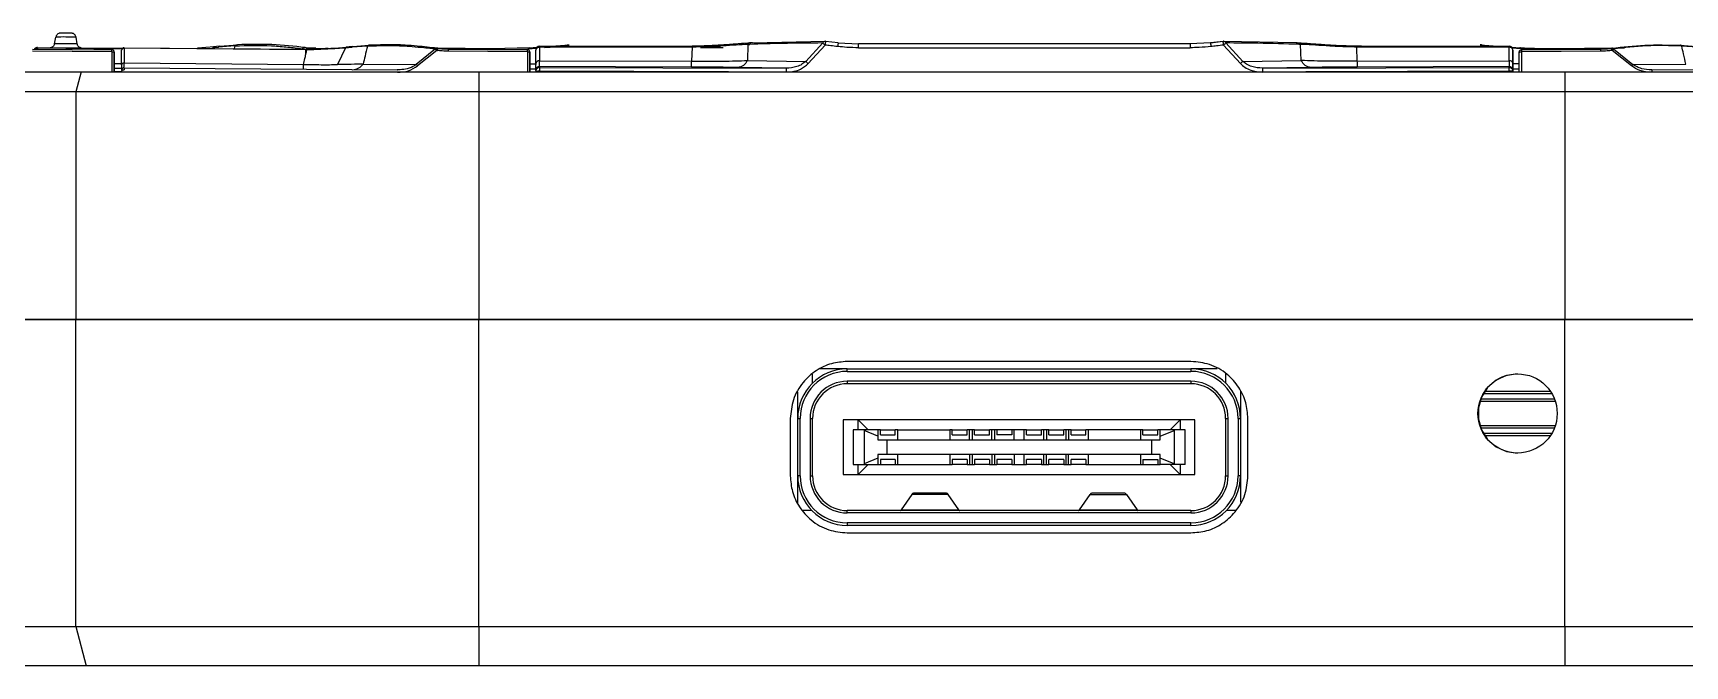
# Model space of a CAD drawing. Header units: millimetres. Extents: x 271 to 405, y 465 to 539.
# Drawn here: x 304.89 to 338.24, y 526.51 to 539.3 of the extents above; entities that cross this region are included whole.
import ezdxf

# ---------------------------------------------------------------- set-up
doc = ezdxf.new("R2010")
doc.units = ezdxf.units.MM

msp = doc.modelspace()

# ---------------------------------------------------------------- linework, layer by layer
at = {"color": 8, "linetype": 'Continuous', "lineweight": 25}
for p, q in [((304.976, 538.988), (304.976, 538.974)), ((306.686, 538.974), (304.976, 538.988)), ((308.962, 539.038), (308.949, 538.982)), ((314.885, 538.981), (315.048, 538.993)), ((315.342, 539.032), (315.354, 539.033)), ((318.495, 539.034), (318.767, 539.035)), ((334.924, 538.981), (334.753, 538.993)), ((306.476, 538.916), (306.476, 538.512)), ((306.526, 538.684), (306.674, 538.683)), ((314.415, 538.966), (313.237, 538.976)), ((314.866, 538.916), (314.866, 538.512)), ((314.916, 538.672), (315.054, 538.672)), ((334.893, 538.672), (334.755, 538.673)), ((334.943, 538.512), (334.943, 538.916)), ((336.572, 538.976), (335.394, 538.966)), ((306.686, 538.515), (306.526, 538.517)), ((312.242, 538.551), (312.242, 538.547)), ((315.114, 538.512), (315.114, 538.524)), ((318.93, 538.512), (315.114, 538.524)), ((334.686, 538.526), (330.582, 538.512)), ((334.686, 538.526), (334.686, 538.512)), ((335.554, 532.008), (334.164, 532.008)), ((335.523, 532.058), (334.195, 532.058)), ((334.099, 531.861), (335.619, 531.861)), ((334.117, 531.911), (335.601, 531.911)), ((335.619, 531.363), (334.099, 531.363)), ((335.601, 531.313), (334.117, 531.313)), ((334.164, 531.216), (335.554, 531.216)), ((334.195, 531.166), (335.523, 531.166))]:
    msp.add_line(p, q, dxfattribs=at)
at = {"color": 7, "linetype": 'Continuous', "lineweight": 25}
for p, q in [((304.977, 539.005), (306.697, 538.991)), ((304.977, 539.005), (306.716, 538.991)), ((305.321, 539.08), (305.346, 539.215)), ((305.778, 539.076), (305.755, 539.211)), ((306.725, 538.999), (310.391, 538.97)), ((306.725, 538.989), (306.725, 538.692)), ((310.395, 538.959), (306.725, 538.989)), ((308.207, 538.998), (308.542, 539.022)), ((308.516, 539.004), (308.63, 539.014)), ((308.648, 539.032), (308.532, 539.021)), ((308.538, 539.022), (308.532, 539.021)), ((308.962, 539.038), (308.63, 539.014)), ((308.66, 539.033), (309.013, 539.061)), ((310.382, 539.003), (310.372, 539.004)), ((310.375, 538.999), (310.376, 539.004)), ((310.401, 539.001), (310.376, 539.004)), ((310.401, 539.001), (310.376, 539.004)), ((310.596, 538.988), (310.401, 539.001)), ((310.596, 538.988), (310.401, 539.001)), ((310.596, 538.988), (310.792, 538.986)), ((310.596, 538.988), (310.979, 538.984)), ((310.837, 538.975), (311.193, 538.999)), ((311.193, 538.999), (311.034, 538.659)), ((311.193, 538.999), (311.325, 539.011)), ((311.636, 539.035), (311.325, 539.011)), ((311.345, 539.023), (311.668, 539.049)), ((312.819, 538.996), (314.409, 538.983)), ((313.044, 538.987), (313.045, 538.99)), ((313.06, 538.988), (313.045, 538.99)), ((314.901, 538.998), (314.409, 538.983)), ((314.901, 538.998), (315.061, 539.009)), ((318.088, 539.011), (315.113, 539.007)), ((315.113, 539.007), (315.113, 538.736)), ((315.114, 539.03), (318.089, 539.035)), ((315.21, 539.004), (315.324, 539.014)), ((315.354, 539.033), (315.707, 539.061)), ((318.089, 539.035), (318.194, 539.036)), ((318.194, 539.012), (318.183, 538.726)), ((318.495, 539.034), (318.351, 539.034)), ((318.365, 539.005), (318.821, 539.002)), ((319.321, 539.067), (319.309, 538.741)), ((319.411, 539.102), (320.887, 539.13)), ((320.488, 538.723), (320.829, 539.096)), ((320.878, 539.052), (320.536, 538.68)), ((321.143, 539.097), (320.886, 539.126)), ((321.142, 539.101), (321.555, 539.078)), ((328.246, 539.079), (321.555, 539.078)), ((321.555, 539), (328.246, 539.001)), ((328.659, 539.102), (328.246, 539.078)), ((328.914, 539.126), (328.658, 539.098)), ((328.659, 539.102), (328.914, 539.13)), ((328.914, 539.13), (330.39, 539.103)), ((329.264, 538.68), (328.922, 539.053)), ((328.971, 539.097), (329.313, 538.724)), ((330.491, 538.742), (330.479, 539.068)), ((331.305, 539.035), (331.449, 539.035)), ((331.607, 539.037), (331.711, 539.036)), ((331.607, 539.013), (331.617, 538.727)), ((331.711, 539.036), (334.686, 539.032)), ((334.687, 539.008), (331.712, 539.012)), ((334.102, 539.061), (334.455, 539.033)), ((334.687, 538.738), (334.687, 539.008)), ((334.74, 539.01), (334.908, 538.998)), ((335.4, 538.983), (337.017, 538.996)), ((336.749, 538.988), (336.764, 538.99)), ((336.764, 538.99), (336.765, 538.987)), ((338.141, 539.049), (338.464, 539.023)), ((338.484, 539.011), (338.173, 539.035)), ((304.876, 538.974), (306.476, 538.961)), ((306.476, 538.916), (304.876, 538.929)), ((306.526, 538.911), (306.526, 538.512)), ((306.526, 538.851), (306.526, 538.911)), ((306.526, 538.517), (306.526, 538.851)), ((306.674, 538.652), (306.674, 538.949)), ((306.725, 538.692), (310.345, 538.662)), ((310.395, 538.959), (310.414, 538.96)), ((310.395, 538.874), (310.395, 538.959)), ((310.414, 538.959), (310.837, 538.975)), ((310.843, 538.986), (310.982, 538.985)), ((311.552, 538.67), (312.623, 538.664)), ((313.011, 538.976), (312.623, 538.664)), ((313.038, 538.946), (312.65, 538.634)), ((313.266, 538.974), (314.866, 538.961)), ((314.866, 538.916), (313.266, 538.929)), ((314.415, 538.966), (314.43, 538.966)), ((314.43, 538.966), (314.885, 538.981)), ((314.916, 538.911), (314.916, 538.512)), ((314.916, 538.851), (314.916, 538.911)), ((314.916, 538.503), (314.916, 538.851)), ((315.034, 538.68), (315.034, 538.95)), ((315.113, 538.736), (318.183, 538.726)), ((319.309, 538.741), (320.488, 538.723)), ((329.313, 538.724), (330.491, 538.742)), ((331.617, 538.727), (334.687, 538.738)), ((334.766, 538.952), (334.766, 538.682)), ((334.766, 538.948), (334.766, 538.952)), ((334.766, 538.512), (334.766, 538.948)), ((334.893, 538.503), (334.893, 538.911)), ((335.379, 538.966), (334.924, 538.981)), ((334.943, 538.961), (336.543, 538.974)), ((336.543, 538.929), (334.943, 538.916)), ((335.394, 538.966), (335.379, 538.966)), ((337.159, 538.634), (336.771, 538.946)), ((336.798, 538.976), (337.186, 538.664)), ((337.186, 538.664), (338.257, 538.67)), ((292.145, 538.512), (305.854, 538.512)), ((305.854, 538.512), (305.749, 538.112)), ((305.854, 538.512), (313.885, 538.512)), ((306.526, 538.589), (306.674, 538.588)), ((306.674, 538.546), (306.674, 538.543)), ((306.725, 538.596), (312.242, 538.551)), ((312.242, 538.551), (312.238, 538.551)), ((312.296, 538.552), (312.239, 538.547)), ((312.295, 538.557), (312.242, 538.551)), ((313.885, 538.512), (335.812, 538.512)), ((313.885, 538.512), (313.885, 538.112)), ((314.916, 538.575), (315.034, 538.574)), ((315.034, 538.539), (315.034, 538.523)), ((315.034, 538.512), (315.034, 538.523)), ((315.114, 538.619), (315.114, 538.602)), ((318.178, 538.608), (315.114, 538.619)), ((315.114, 538.602), (320.094, 538.586)), ((320.094, 538.586), (319.112, 538.601)), ((329.706, 538.587), (334.686, 538.604)), ((330.689, 538.602), (329.706, 538.587)), ((334.686, 538.62), (331.623, 538.609)), ((334.686, 538.604), (334.686, 538.62)), ((334.766, 538.574), (334.893, 538.575)), ((334.766, 538.524), (334.766, 538.54)), ((334.766, 538.524), (334.766, 538.512)), ((335.812, 538.512), (335.812, 538.112)), ((335.812, 538.512), (343.841, 538.512)), ((337.57, 538.548), (337.513, 538.552)), ((337.567, 538.551), (343.084, 538.596)), ((305.749, 538.112), (292.04, 538.112)), ((305.749, 538.112), (305.749, 533.512)), ((313.885, 538.112), (305.749, 538.112)), ((335.812, 538.112), (313.885, 538.112)), ((313.885, 538.112), (313.885, 533.512)), ((335.812, 538.112), (335.812, 533.512)), ((343.947, 538.112), (335.812, 538.112)), ((292.04, 533.512), (305.749, 533.512)), ((305.749, 533.512), (292.04, 533.512)), ((305.749, 533.512), (313.885, 533.512)), ((305.749, 527.312), (305.749, 533.512)), ((313.885, 533.512), (305.749, 533.512)), ((313.885, 533.512), (335.812, 533.512)), ((313.885, 527.312), (313.885, 533.512)), ((335.812, 533.512), (313.885, 533.512)), ((335.812, 533.512), (343.947, 533.512)), ((335.812, 527.312), (335.812, 533.512)), ((343.947, 533.512), (335.812, 533.512)), ((328.265, 532.662), (321.325, 532.662)), ((320.625, 532.226), (320.625, 532.404)), ((321.325, 532.512), (320.775, 532.512)), ((321.325, 532.462), (321.325, 532.512)), ((321.325, 532.512), (328.265, 532.512)), ((321.325, 532.462), (328.265, 532.462)), ((328.265, 532.512), (328.265, 532.462)), ((328.796, 532.512), (328.265, 532.512)), ((328.965, 532.417), (328.965, 532.226)), ((320.325, 531.512), (320.325, 532.046)), ((321.325, 532.262), (321.325, 532.212)), ((328.265, 532.262), (321.325, 532.262)), ((328.265, 532.212), (321.325, 532.212)), ((328.265, 532.262), (328.265, 532.212)), ((329.265, 532.06), (329.265, 531.512)), ((320.175, 531.512), (320.175, 530.352)), ((320.175, 531.512), (320.175, 531.512)), ((320.175, 531.512), (320.175, 530.352)), ((320.325, 531.512), (320.375, 531.512)), ((320.325, 530.352), (320.325, 531.512)), ((320.375, 530.352), (320.375, 531.512)), ((320.575, 531.512), (320.625, 531.512)), ((320.575, 531.512), (320.575, 530.352)), ((320.625, 530.352), (320.625, 531.512)), ((321.245, 531.482), (321.245, 530.382)), ((321.545, 531.482), (321.245, 531.482)), ((321.545, 531.282), (321.545, 531.482)), ((321.745, 531.282), (321.545, 531.482)), ((328.045, 531.482), (321.545, 531.482)), ((328.045, 531.482), (327.845, 531.282)), ((328.045, 531.482), (328.045, 531.282)), ((328.345, 531.482), (328.045, 531.482)), ((328.345, 530.382), (328.345, 531.482)), ((328.965, 531.512), (329.015, 531.512)), ((328.965, 531.512), (328.965, 530.352)), ((329.015, 530.352), (329.015, 531.512)), ((329.215, 531.512), (329.265, 531.512)), ((329.215, 531.512), (329.215, 530.352)), ((329.265, 531.512), (329.265, 530.352)), ((329.415, 530.352), (329.415, 531.512)), ((321.66, 531.282), (321.445, 531.282)), ((321.445, 531.282), (321.445, 530.582)), ((321.66, 531.282), (321.667, 531.266)), ((321.945, 531.282), (321.66, 531.282)), ((321.667, 531.266), (321.667, 530.598)), ((321.945, 531.154), (321.667, 531.266)), ((321.945, 531.282), (321.945, 531.154)), ((321.995, 531.282), (321.945, 531.282)), ((321.945, 531.154), (321.945, 531.082)), ((321.945, 531.082), (322.126, 531.082)), ((321.995, 531.282), (322.295, 531.282)), ((321.995, 531.182), (321.995, 531.282)), ((321.995, 531.182), (322.295, 531.182)), ((322.126, 531.082), (322.126, 530.782)), ((322.126, 531.082), (322.345, 531.082)), ((322.345, 531.282), (322.295, 531.282)), ((322.295, 531.182), (322.295, 531.282)), ((322.345, 531.282), (323.395, 531.282)), ((322.345, 531.082), (322.345, 531.282)), ((322.345, 531.082), (323.395, 531.082)), ((323.395, 531.282), (323.395, 531.082)), ((323.445, 531.282), (323.395, 531.282)), ((323.395, 531.082), (323.795, 531.082)), ((323.445, 531.282), (323.745, 531.282)), ((323.445, 531.182), (323.445, 531.282)), ((323.445, 531.182), (323.745, 531.182)), ((323.745, 531.182), (323.745, 531.282)), ((323.795, 531.282), (323.745, 531.282)), ((323.845, 531.282), (323.795, 531.282)), ((323.795, 531.082), (323.795, 531.282)), ((323.795, 531.082), (323.845, 531.082)), ((323.845, 531.282), (323.845, 531.082)), ((323.895, 531.282), (323.845, 531.282)), ((323.845, 531.082), (324.245, 531.082)), ((323.895, 531.182), (323.895, 531.282)), ((323.895, 531.282), (324.195, 531.282)), ((323.895, 531.182), (324.195, 531.182)), ((324.195, 531.182), (324.195, 531.282)), ((324.245, 531.282), (324.195, 531.282)), ((324.245, 531.082), (324.245, 531.282)), ((324.295, 531.282), (324.245, 531.282)), ((324.245, 531.082), (324.295, 531.082)), ((324.295, 531.282), (324.295, 531.082)), ((324.345, 531.282), (324.295, 531.282)), ((324.295, 531.082), (324.695, 531.082)), ((324.345, 531.282), (324.345, 531.182)), ((324.645, 531.282), (324.345, 531.282)), ((324.645, 531.182), (324.345, 531.182)), ((324.695, 531.282), (324.645, 531.282)), ((324.645, 531.282), (324.645, 531.182)), ((324.895, 531.282), (324.695, 531.282)), ((324.695, 531.082), (324.695, 531.282)), ((324.695, 531.082), (324.895, 531.082)), ((324.895, 531.082), (324.895, 531.282)), ((324.945, 531.282), (324.895, 531.282)), ((324.895, 531.082), (325.295, 531.082)), ((324.945, 531.182), (324.945, 531.282)), ((324.945, 531.282), (325.245, 531.282)), ((324.945, 531.182), (325.245, 531.182)), ((325.245, 531.182), (325.245, 531.282)), ((325.295, 531.282), (325.245, 531.282)), ((325.295, 531.082), (325.295, 531.282)), ((325.345, 531.282), (325.295, 531.282)), ((325.295, 531.082), (325.345, 531.082)), ((325.345, 531.282), (325.345, 531.082)), ((325.395, 531.282), (325.345, 531.282)), ((325.345, 531.082), (325.745, 531.082)), ((325.395, 531.182), (325.395, 531.282)), ((325.395, 531.282), (325.695, 531.282)), ((325.395, 531.182), (325.695, 531.182)), ((325.745, 531.282), (325.695, 531.282)), ((325.695, 531.182), (325.695, 531.282)), ((325.795, 531.282), (325.745, 531.282)), ((325.745, 531.082), (325.745, 531.282)), ((325.745, 531.082), (325.795, 531.082)), ((325.795, 531.282), (325.795, 531.082)), ((325.845, 531.282), (325.795, 531.282)), ((325.795, 531.082), (326.195, 531.082)), ((325.845, 531.282), (326.145, 531.282)), ((325.845, 531.182), (325.845, 531.282)), ((325.845, 531.182), (326.145, 531.182)), ((326.195, 531.282), (326.145, 531.282)), ((326.145, 531.182), (326.145, 531.282)), ((327.245, 531.282), (326.195, 531.282)), ((326.195, 531.082), (326.195, 531.282)), ((326.195, 531.082), (327.245, 531.082)), ((327.245, 531.282), (327.245, 531.082)), ((327.295, 531.282), (327.245, 531.282)), ((327.245, 531.082), (327.465, 531.082)), ((327.295, 531.282), (327.595, 531.282)), ((327.295, 531.182), (327.295, 531.282)), ((327.295, 531.182), (327.595, 531.182)), ((327.465, 531.082), (327.465, 530.782)), ((327.465, 531.082), (327.645, 531.082)), ((327.595, 531.182), (327.595, 531.282)), ((327.645, 531.282), (327.595, 531.282)), ((327.931, 531.282), (327.645, 531.282)), ((327.645, 531.154), (327.645, 531.282)), ((327.645, 531.154), (327.924, 531.266)), ((327.645, 531.082), (327.645, 531.154)), ((327.924, 531.266), (327.931, 531.282)), ((327.924, 531.266), (327.924, 530.598)), ((328.145, 531.282), (327.931, 531.282)), ((328.145, 530.582), (328.145, 531.282)), ((321.945, 530.71), (321.667, 530.598)), ((321.945, 530.782), (321.945, 530.71)), ((322.126, 530.782), (321.945, 530.782)), ((321.945, 530.71), (321.945, 530.582)), ((321.995, 530.682), (321.995, 530.582)), ((322.295, 530.682), (321.995, 530.682)), ((322.345, 530.782), (322.126, 530.782)), ((322.295, 530.682), (322.295, 530.582)), ((322.345, 530.582), (322.345, 530.782)), ((323.395, 530.782), (322.345, 530.782)), ((323.395, 530.782), (323.395, 530.582)), ((323.795, 530.782), (323.395, 530.782)), ((323.745, 530.682), (323.445, 530.682)), ((323.445, 530.682), (323.445, 530.582)), ((323.745, 530.682), (323.745, 530.582)), ((323.845, 530.782), (323.795, 530.782)), ((323.795, 530.782), (323.795, 530.582)), ((324.245, 530.782), (323.845, 530.782)), ((323.845, 530.782), (323.845, 530.582)), ((324.195, 530.682), (323.895, 530.682)), ((323.895, 530.682), (323.895, 530.582)), ((324.195, 530.682), (324.195, 530.582)), ((324.295, 530.782), (324.245, 530.782)), ((324.245, 530.782), (324.245, 530.582)), ((324.695, 530.782), (324.295, 530.782)), ((324.295, 530.782), (324.295, 530.582)), ((324.645, 530.682), (324.345, 530.682)), ((324.345, 530.682), (324.345, 530.582)), ((324.645, 530.682), (324.645, 530.582)), ((324.895, 530.782), (324.695, 530.782)), ((324.695, 530.782), (324.695, 530.582)), ((325.295, 530.782), (324.895, 530.782)), ((324.895, 530.582), (324.895, 530.782)), ((325.245, 530.682), (324.945, 530.682)), ((324.945, 530.582), (324.945, 530.682)), ((325.245, 530.682), (325.245, 530.582)), ((325.345, 530.782), (325.295, 530.782)), ((325.295, 530.582), (325.295, 530.782)), ((325.745, 530.782), (325.345, 530.782)), ((325.345, 530.582), (325.345, 530.782)), ((325.395, 530.582), (325.395, 530.682)), ((325.695, 530.682), (325.395, 530.682)), ((325.695, 530.682), (325.695, 530.582)), ((325.795, 530.782), (325.745, 530.782)), ((325.745, 530.582), (325.745, 530.782)), ((326.195, 530.782), (325.795, 530.782)), ((325.795, 530.582), (325.795, 530.782)), ((325.845, 530.582), (325.845, 530.682)), ((326.145, 530.682), (325.845, 530.682)), ((326.145, 530.682), (326.145, 530.582)), ((327.245, 530.782), (326.195, 530.782)), ((326.195, 530.582), (326.195, 530.782)), ((327.465, 530.782), (327.245, 530.782)), ((327.245, 530.782), (327.245, 530.582)), ((327.295, 530.682), (327.295, 530.582)), ((327.295, 530.682), (327.595, 530.682)), ((327.645, 530.782), (327.465, 530.782)), ((327.595, 530.682), (327.595, 530.582)), ((327.645, 530.71), (327.645, 530.782)), ((327.924, 530.598), (327.645, 530.71)), ((327.645, 530.582), (327.645, 530.71)), ((320.175, 530.352), (320.175, 530.352)), ((320.375, 530.352), (320.325, 530.352)), ((320.325, 529.802), (320.325, 530.352)), ((320.575, 530.352), (320.625, 530.352)), ((321.245, 530.382), (321.545, 530.382)), ((321.445, 530.582), (321.66, 530.582)), ((321.545, 530.382), (321.745, 530.582)), ((321.545, 530.382), (321.545, 530.582)), ((321.545, 530.382), (328.045, 530.382)), ((321.667, 530.598), (321.66, 530.582)), ((321.66, 530.582), (321.945, 530.582)), ((321.945, 530.582), (321.995, 530.582)), ((321.995, 530.582), (322.295, 530.582)), ((322.295, 530.582), (322.345, 530.582)), ((322.345, 530.582), (323.395, 530.582)), ((323.395, 530.582), (323.445, 530.582)), ((323.745, 530.582), (323.445, 530.582)), ((323.745, 530.582), (323.795, 530.582)), ((323.795, 530.582), (323.845, 530.582)), ((323.845, 530.582), (323.895, 530.582)), ((324.195, 530.582), (323.895, 530.582)), ((324.195, 530.582), (324.245, 530.582)), ((324.245, 530.582), (324.295, 530.582)), ((324.295, 530.582), (324.345, 530.582)), ((324.645, 530.582), (324.345, 530.582)), ((324.645, 530.582), (324.695, 530.582)), ((324.695, 530.582), (324.895, 530.582)), ((324.895, 530.582), (324.945, 530.582)), ((325.245, 530.582), (324.945, 530.582)), ((325.245, 530.582), (325.295, 530.582)), ((325.295, 530.582), (325.345, 530.582)), ((325.345, 530.582), (325.395, 530.582)), ((325.695, 530.582), (325.395, 530.582)), ((325.695, 530.582), (325.745, 530.582)), ((325.745, 530.582), (325.795, 530.582)), ((325.795, 530.582), (325.845, 530.582)), ((326.145, 530.582), (325.845, 530.582)), ((326.145, 530.582), (326.195, 530.582)), ((326.195, 530.582), (327.245, 530.582)), ((327.245, 530.582), (327.295, 530.582)), ((327.295, 530.582), (327.595, 530.582)), ((327.595, 530.582), (327.645, 530.582)), ((327.931, 530.582), (327.645, 530.582)), ((327.845, 530.582), (328.045, 530.382)), ((327.931, 530.582), (327.924, 530.598)), ((328.145, 530.582), (327.931, 530.582)), ((328.045, 530.582), (328.045, 530.382)), ((328.045, 530.382), (328.345, 530.382)), ((328.965, 530.352), (329.015, 530.352)), ((329.265, 530.352), (329.215, 530.352)), ((329.265, 530.352), (329.265, 529.821)), ((323.328, 530), (322.663, 530)), ((326.928, 530), (326.263, 530)), ((320.611, 529.652), (320.433, 529.652)), ((321.325, 529.602), (321.325, 529.652)), ((328.265, 529.652), (321.325, 529.652)), ((322.628, 529.974), (322.411, 529.663)), ((322.411, 529.663), (323.579, 529.663)), ((323.363, 529.974), (322.628, 529.974)), ((323.579, 529.663), (323.363, 529.974)), ((326.011, 529.663), (326.228, 529.974)), ((326.011, 529.663), (327.179, 529.663)), ((326.228, 529.974), (326.963, 529.974)), ((326.963, 529.974), (327.179, 529.663)), ((328.265, 529.652), (328.265, 529.602)), ((329.171, 529.652), (328.979, 529.652)), ((328.265, 529.602), (321.325, 529.602)), ((321.325, 529.402), (321.325, 529.352)), ((328.265, 529.402), (321.325, 529.402)), ((328.265, 529.352), (321.325, 529.352)), ((328.265, 529.352), (328.265, 529.402)), ((321.325, 529.202), (328.265, 529.202)), ((292.04, 527.312), (305.749, 527.312)), ((305.749, 527.312), (313.885, 527.312)), ((305.749, 527.312), (305.96, 526.512)), ((313.885, 527.312), (335.812, 527.312)), ((313.885, 527.312), (313.885, 526.512)), ((335.812, 527.312), (343.947, 527.312)), ((335.812, 527.312), (335.812, 526.512)), ((305.96, 526.512), (292.251, 526.512)), ((313.885, 526.512), (305.96, 526.512)), ((335.812, 526.512), (313.885, 526.512)), ((343.735, 526.512), (335.812, 526.512))]:
    msp.add_line(p, q, dxfattribs=at)
at = {"color": 8, "linetype": 'Continuous', "lineweight": 25, "flags": 128}
for points in [[(321.555, 539), (321.555, 539.016), (321.555, 539.032), (321.555, 539.046), (321.555, 539.058), (321.555, 539.067), (321.555, 539.074), (321.555, 539.078), (321.555, 539.078)], [(328.246, 539.079), (328.246, 539.078), (328.246, 539.075), (328.246, 539.068), (328.246, 539.058), (328.246, 539.046), (328.246, 539.032), (328.246, 539.017), (328.246, 539.001)], [(320.094, 538.586), (320.094, 538.585), (320.094, 538.58), (320.094, 538.573), (320.094, 538.563), (320.094, 538.551), (320.094, 538.538), (320.094, 538.523), (320.094, 538.512)]]:
    msp.add_lwpolyline(points, dxfattribs=at)
at = {"color": 7, "linetype": 'Continuous', "lineweight": 25, "flags": 128}
for points in [[(310.394, 538.872), (310.394, 538.873), (310.395, 538.874)], [(315.114, 538.602), (315.114, 538.601), (315.114, 538.596), (315.114, 538.589), (315.114, 538.579), (315.114, 538.568), (315.114, 538.554), (315.114, 538.539), (315.114, 538.524)], [(334.686, 538.526), (334.686, 538.541), (334.686, 538.556), (334.686, 538.569), (334.686, 538.581), (334.686, 538.591), (334.686, 538.598), (334.686, 538.602), (334.686, 538.604)], [(334.859, 532.412), (334.634, 532.38), (334.427, 532.285), (334.254, 532.136), (334.131, 531.945), (334.067, 531.726), (334.067, 531.498), (334.131, 531.28), (334.254, 531.088), (334.427, 530.939), (334.634, 530.845), (334.859, 530.812), (334.859, 530.812)]]:
    msp.add_lwpolyline(points, dxfattribs=at)
at = {"color": 7, "linetype": 'Continuous', "lineweight": 25}
msp.add_circle((334.859, 531.612), 0.8, dxfattribs=at)
for centre, radius, start, end in [((307.204, 538.973), 2.228, 179.1681, 179.6104), ((305.493, 532.051), 7.031, 87.6806, 91.4029), ((305.444, 539.196), 0.1, 134.3888, 169.5405), ((305.5, 532.918), 6.299, 87.6806, 91.4029), ((305.656, 539.195), 0.1, 9.543, 44.3901), ((315.114, 538.95), 0.08, 90.0849, 180.0047), ((315.104, 538.936), 0.0711, 82.4253, 168.6745), ((315.35, 539.01), 0.236, 175.2176, 180.9173), ((318.324, 539.015), 0.236, 175.2175, 180.9173), ((318.864, 536.865), 2.974, 47.3644, 48.6276), ((320.878, 539.051), 0.08, 83.7936, 90.0666), ((328.922, 539.051), 0.08, 89.9428, 96.2158), ((330.936, 536.866), 2.973, 131.3813, 132.6451), ((331.476, 539.016), 0.237, 359.0928, 4.7885), ((334.45, 539.012), 0.237, 359.0927, 4.7857), ((334.686, 538.952), 0.08, 0.0047, 89.9445), ((334.696, 538.938), 0.0711, 11.3353, 97.5837), ((255.482, 551.502), 56.346, 347.0489, 347.1378), ((326.593, 538.827), 13.328, 179.3659, 179.5608), ((315.104, 538.666), 0.0711, 82.4253, 168.6745), ((318.522, 536.492), 2.974, 47.3644, 48.6276), ((331.278, 536.494), 2.973, 131.3813, 132.6451), ((334.696, 538.668), 0.0712, 11.3674, 97.7061), ((323.203, 538.827), 13.34, 0.4393, 0.634), ((315.114, 538.539), 0.08, 90.0032, 180.0032), ((315.114, 538.522), 0.08, 89.8135, 179.8134), ((315.035, 538.522), 0.000537, 89.8883, 138.4955), ((315.097, 537.423), 1.101, 89.1034, 93.2467), ((334.686, 538.54), 0.08, 0.0062, 90.1959), ((334.704, 537.425), 1.101, 86.7627, 90.9059), ((334.766, 538.524), 0.000536, 41.4482, 90.1596), ((321.325, 531.512), 1, 90, 180), ((321.325, 531.512), 0.95, 90, 180), ((328.265, 531.512), 1, 0, 90), ((328.265, 531.512), 0.95, 0, 90), ((321.325, 531.512), 0.75, 90, 180), ((321.325, 531.512), 0.7, 90, 180), ((328.265, 531.512), 0.75, 0, 90), ((328.265, 531.512), 0.7, 0, 90), ((321.325, 530.352), 1, 180, 270), ((321.325, 530.352), 0.95, 180, 270), ((321.325, 530.352), 0.75, 180, 270), ((321.325, 530.352), 0.7, 180, 270), ((328.265, 530.352), 1, 270, 0), ((328.265, 530.352), 0.95, 270, 0), ((328.265, 530.352), 0.75, 270, 0), ((328.265, 530.352), 0.7, 270, 0)]:
    msp.add_arc(centre, radius, start, end, dxfattribs=at)
at = {"color": 8, "linetype": 'Continuous', "lineweight": 25}
for centre, radius, start, end in [((311.403, 538.974), 0.807, 179.0666, 179.4889), ((320.881, 539.075), 0.0561, 93.1872, 157.2312), ((328.227, 538.274), 7.39, 173.3469, 173.9532), ((321.547, 538.27), 7.417, 6.0567, 6.6609), ((328.918, 539.073), 0.058, 23.9082, 85.6918)]:
    msp.add_arc(centre, radius, start, end, dxfattribs=at)
at = {"color": 7, "linetype": 'Continuous', "lineweight": 25}
for centre, major_axis, start_param, end_param in [((322.663, 528.9), (0, -1.1), 3.141593, 3.355551), ((323.328, 528.9), (0, -1.1), 2.927634, 3.141593), ((326.263, 528.9), (0, -1.1), 3.141593, 3.355551), ((326.928, 528.9), (0, -1.1), 2.927634, 3.141593), ((322.395, 530.152), (0, -0.5), 0, 0.213958), ((323.595, 530.152), (0, -0.5), 6.069227, 6.283185), ((325.995, 530.152), (0, -0.5), 0, 0.213958), ((327.195, 530.152), (0, -0.5), 6.069227, 6.283185)]:
    msp.add_ellipse(centre, major_axis=major_axis, ratio=0.151064, start_param=start_param, end_param=end_param, dxfattribs=at)
for points, knots in [([(304.977, 539.005), (304.966, 539.004), (304.95, 539.002), (304.932, 538.992), (304.92, 538.984), (304.914, 538.977), (304.912, 538.974)], [0, 0, 0, 0, 0.417865, 0.639412, 0.861599, 1, 1, 1, 1]), ([(305.317, 539.07), (305.316, 539.065), (305.313, 539.051), (305.299, 539.033), (305.281, 539.016), (305.264, 539.007), (305.25, 539.002), (305.242, 539), (305.237, 538.999), (305.234, 538.999), (305.234, 538.999), (305.234, 538.999)], [0, 0, 0, 0, 0.104212, 0.300814, 0.465832, 0.604198, 0.712409, 0.783106, 0.838496, 0.905652, 1, 1, 1, 1]), ([(305.558, 539.297), (305.552, 539.297), (305.532, 539.297), (305.499, 539.297), (305.465, 539.297), (305.448, 539.297), (305.44, 539.297), (305.432, 539.296), (305.42, 539.294), (305.4, 539.287), (305.382, 539.278), (305.375, 539.269), (305.374, 539.267)], [0, 0, 0, 0, 0.077684, 0.25203, 0.42742, 0.609616, 0.683844, 0.715815, 0.760102, 0.850038, 0.982349, 1, 1, 1, 1]), ([(305.727, 539.264), (305.724, 539.267), (305.716, 539.276), (305.702, 539.284), (305.686, 539.291), (305.674, 539.293), (305.667, 539.294), (305.663, 539.295), (305.656, 539.295), (305.645, 539.296), (305.619, 539.296), (305.586, 539.297), (305.565, 539.297), (305.558, 539.297)], [0, 0, 0, 0, 0.060433, 0.153319, 0.229353, 0.286172, 0.319525, 0.346802, 0.388796, 0.510791, 0.719476, 0.896625, 1, 1, 1, 1]), ([(305.862, 538.994), (305.862, 538.994), (305.863, 538.994), (305.86, 538.994), (305.854, 538.995), (305.842, 538.998), (305.821, 539.008), (305.799, 539.027), (305.783, 539.051), (305.78, 539.069), (305.779, 539.077)], [0, 0, 0, 0, 0.074896, 0.152091, 0.215234, 0.286829, 0.448108, 0.645419, 0.85847, 1, 1, 1, 1]), ([(306.725, 538.999), (306.719, 538.999), (306.709, 538.998), (306.697, 538.991), (306.689, 538.985), (306.683, 538.977), (306.676, 538.966), (306.675, 538.956), (306.674, 538.949)], [0, 0, 0, 0, 0.243365, 0.372305, 0.501637, 0.630677, 0.758853, 1, 1, 1, 1]), ([(306.725, 538.989), (306.719, 538.988), (306.709, 538.987), (306.697, 538.983), (306.689, 538.978), (306.683, 538.971), (306.676, 538.962), (306.675, 538.954), (306.674, 538.949)], [0, 0, 0, 0, 0.240432, 0.36999, 0.501638, 0.632979, 0.761792, 1, 1, 1, 1]), ([(306.725, 538.989), (306.725, 538.99), (306.725, 538.991), (306.725, 538.993), (306.725, 538.993)], [0, 0, 0, 0, 0.564212, 1, 1, 1, 1]), ([(308.516, 539.004), (308.518, 539.007), (308.521, 539.014), (308.527, 539.02), (308.534, 539.023), (308.539, 539.022), (308.542, 539.022)], [0, 0, 0, 0, 0.247199, 0.499741, 0.75242, 1, 1, 1, 1]), ([(308.63, 539.014), (308.635, 539.021), (308.643, 539.034), (308.655, 539.033), (308.66, 539.033)], [0, 0, 0, 0, 0.559502, 1, 1, 1, 1]), ([(308.962, 539.038), (308.966, 539.042), (308.972, 539.05), (308.985, 539.058), (308.999, 539.062), (309.008, 539.061), (309.013, 539.061)], [0, 0, 0, 0, 0.246048, 0.499443, 0.753141, 1, 1, 1, 1]), ([(308.962, 539.038), (309.211, 539.045), (309.471, 539.053), (309.819, 539.034), (310.028, 539.015), (310.224, 538.992), (310.322, 538.981)], [0, 0, 0, 0, 0.523748, 0.54548, 0.773248, 1, 1, 1, 1]), ([(310.376, 539.004), (310.157, 539.028), (309.719, 539.077), (309.247, 539.066), (309.013, 539.061)], [0, 0, 0, 0, 0.502993, 1, 1, 1, 1]), ([(310.322, 538.981), (310.325, 538.984), (310.333, 538.992), (310.346, 539), (310.361, 539.005), (310.371, 539.004), (310.376, 539.004)], [0, 0, 0, 0, 0.221754, 0.48712, 0.729136, 1, 1, 1, 1]), ([(310.375, 538.999), (310.369, 538.998), (310.358, 538.998), (310.339, 538.992), (310.328, 538.985), (310.322, 538.981)], [0, 0, 0, 0, 0.332412, 0.622939, 1, 1, 1, 1]), ([(310.846, 538.985), (310.916, 538.989), (311.041, 538.996), (311.158, 539.006), (311.21, 539.01)], [0, 0, 0, 0, 0.560723, 1, 1, 1, 1]), ([(311.193, 538.999), (311.194, 539.001), (311.197, 539.005), (311.201, 539.009), (311.205, 539.011), (311.208, 539.01), (311.21, 539.01)], [0, 0, 0, 0, 0.247207, 0.499769, 0.752452, 1, 1, 1, 1]), ([(311.345, 539.023), (311.32, 539.02), (311.276, 539.016), (311.23, 539.012), (311.21, 539.01)], [0, 0, 0, 0, 0.560646, 1, 1, 1, 1]), ([(311.325, 539.011), (311.329, 539.016), (311.334, 539.023), (311.342, 539.023), (311.345, 539.023)], [0, 0, 0, 0, 0.55622, 1, 1, 1, 1]), ([(311.636, 539.035), (311.621, 538.967), (311.593, 538.845), (311.564, 538.724), (311.552, 538.67)], [0, 0, 0, 0, 0.561216, 1, 1, 1, 1]), ([(311.636, 539.035), (311.639, 539.038), (311.643, 539.043), (311.654, 539.05), (311.662, 539.049), (311.668, 539.049)], [0, 0, 0, 0, 0.279616, 0.560106, 1, 1, 1, 1]), ([(311.636, 539.035), (311.8, 539.041), (312.111, 539.052), (312.567, 539.027), (312.856, 538.994), (313.011, 538.976)], [0, 0, 0, 0, 0.338831, 0.644897, 1, 1, 1, 1]), ([(313.045, 538.99), (312.91, 539.005), (312.697, 539.029), (312.454, 539.048), (312.334, 539.054), (312.099, 539.065), (311.876, 539.057), (311.668, 539.049)], [0, 0, 0, 0, 0.307325, 0.486113, 0.540466, 0.571446, 1, 1, 1, 1]), ([(313.011, 538.976), (313.013, 538.978), (313.018, 538.983), (313.026, 538.988), (313.036, 538.991), (313.042, 538.991), (313.045, 538.99)], [0, 0, 0, 0, 0.221924, 0.487318, 0.729255, 1, 1, 1, 1]), ([(313.044, 538.987), (313.04, 538.987), (313.033, 538.987), (313.022, 538.983), (313.015, 538.978), (313.011, 538.976)], [0, 0, 0, 0, 0.332284, 0.622762, 1, 1, 1, 1]), ([(313.038, 538.946), (313.039, 538.95), (313.04, 538.959), (313.042, 538.971), (313.043, 538.981), (313.044, 538.985), (313.044, 538.987)], [0, 0, 0, 0, 0.248876, 0.498552, 0.749642, 1, 1, 1, 1]), ([(313.055, 538.944), (313.054, 538.949), (313.054, 538.959), (313.055, 538.974), (313.057, 538.983), (313.058, 538.988), (313.059, 538.988), (313.06, 538.988)], [0, 0, 0, 0, 0.205702, 0.440199, 0.704978, 0.848577, 1, 1, 1, 1]), ([(313.06, 538.989), (313.094, 538.985), (313.163, 538.977), (313.232, 538.975), (313.266, 538.974)], [0, 0, 0, 0, 0.49974, 1, 1, 1, 1]), ([(314.885, 538.981), (314.886, 538.984), (314.888, 538.991), (314.892, 538.997), (314.896, 538.999), (314.899, 538.998), (314.901, 538.998)], [0, 0, 0, 0, 0.247251, 0.499954, 0.752682, 1, 1, 1, 1]), ([(315.656, 539.038), (315.66, 539.042), (315.666, 539.05), (315.679, 539.058), (315.693, 539.062), (315.702, 539.061), (315.707, 539.061)], [0, 0, 0, 0, 0.246048, 0.499443, 0.753141, 1, 1, 1, 1]), ([(318.194, 539.012), (318.174, 539.012), (318.139, 539.011), (318.104, 539.011), (318.088, 539.011)], [0, 0, 0, 0, 0.559999, 1, 1, 1, 1]), ([(318.194, 539.036), (318.303, 539.038), (318.522, 539.044), (318.837, 539.062), (319.132, 539.086), (319.294, 539.096), (319.376, 539.101)], [0, 0, 0, 0, 0.247342, 0.496649, 0.747665, 1, 1, 1, 1]), ([(319.321, 539.067), (319.244, 539.063), (319.09, 539.056), (318.811, 539.036), (318.509, 539.02), (318.299, 539.015), (318.194, 539.012)], [0, 0, 0, 0, 0.2507904, 0.5052903, 0.7514931, 1, 1, 1, 1]), ([(318.194, 539.036), (318.194, 539.035), (318.194, 539.035), (318.194, 539.03), (318.194, 539.023), (318.194, 539.016), (318.194, 539.012)], [0, 0, 0, 0, 0.247657, 0.500002, 0.752341, 1, 1, 1, 1]), ([(319.376, 539.101), (319.371, 539.101), (319.36, 539.102), (319.344, 539.095), (319.331, 539.084), (319.324, 539.073), (319.321, 539.067)], [0, 0, 0, 0, 0.2452419, 0.5, 0.7547581, 1, 1, 1, 1]), ([(319.321, 539.067), (319.327, 539.067), (319.339, 539.068), (319.35, 539.068), (319.355, 539.068)], [0, 0, 0, 0, 0.56001, 1, 1, 1, 1]), ([(319.411, 539.102), (319.405, 539.102), (319.395, 539.103), (319.379, 539.097), (319.365, 539.085), (319.358, 539.074), (319.355, 539.068)], [0, 0, 0, 0, 0.245262, 0.500034, 0.754788, 1, 1, 1, 1]), ([(320.829, 539.096), (320.56, 539.094), (320.071, 539.091), (319.577, 539.075), (319.355, 539.068)], [0, 0, 0, 0, 0.552143, 1, 1, 1, 1]), ([(321.133, 539.024), (321.085, 539.029), (321.001, 539.039), (320.916, 539.048), (320.878, 539.052)], [0, 0, 0, 0, 0.5599961, 1, 1, 1, 1]), ([(321.555, 539), (321.476, 539.001), (321.335, 539.003), (321.195, 539.018), (321.133, 539.024)], [0, 0, 0, 0, 0.559992, 1, 1, 1, 1]), ([(321.142, 539.101), (321.142, 539.102), (321.142, 539.102), (321.141, 539.097), (321.141, 539.097)], [0, 0, 0, 0, 0.895684, 1, 1, 1, 1]), ([(328.668, 539.025), (328.589, 539.017), (328.449, 539.003), (328.308, 539.001), (328.246, 539.001)], [0, 0, 0, 0, 0.559978, 1, 1, 1, 1]), ([(328.659, 539.102), (328.659, 539.102), (328.659, 539.102), (328.66, 539.093), (328.661, 539.083), (328.662, 539.07), (328.665, 539.051), (328.666, 539.035), (328.668, 539.025)], [0, 0, 0, 0, 0.238193, 0.367498, 0.499895, 0.632307, 0.761657, 1, 1, 1, 1]), ([(328.922, 539.053), (328.875, 539.048), (328.79, 539.039), (328.705, 539.029), (328.668, 539.025)], [0, 0, 0, 0, 0.56, 1, 1, 1, 1]), ([(330.445, 539.069), (330.169, 539.077), (329.674, 539.092), (329.186, 539.095), (328.971, 539.097)], [0, 0, 0, 0, 0.559999, 1, 1, 1, 1]), ([(330.39, 539.103), (330.395, 539.103), (330.406, 539.104), (330.421, 539.098), (330.435, 539.086), (330.442, 539.075), (330.445, 539.069)], [0, 0, 0, 0, 0.245226, 0.499977, 0.754741, 1, 1, 1, 1]), ([(330.425, 539.102), (330.43, 539.102), (330.441, 539.103), (330.456, 539.096), (330.47, 539.085), (330.476, 539.074), (330.479, 539.068)], [0, 0, 0, 0, 0.245832, 0.500003, 0.754164, 1, 1, 1, 1]), ([(330.425, 539.102), (330.507, 539.096), (330.67, 539.086), (330.963, 539.063), (331.277, 539.045), (331.496, 539.039), (331.607, 539.037)], [0, 0, 0, 0, 0.253566, 0.504481, 0.749457, 1, 1, 1, 1]), ([(330.445, 539.069), (330.452, 539.069), (330.463, 539.069), (330.474, 539.068), (330.479, 539.068)], [0, 0, 0, 0, 0.560072, 1, 1, 1, 1]), ([(331.607, 539.013), (331.501, 539.016), (331.29, 539.021), (330.986, 539.037), (330.708, 539.058), (330.555, 539.065), (330.479, 539.068)], [0, 0, 0, 0, 0.25014, 0.497315, 0.752742, 1, 1, 1, 1]), ([(331.607, 539.037), (331.607, 539.036), (331.607, 539.036), (331.607, 539.031), (331.607, 539.024), (331.607, 539.017), (331.607, 539.013)], [0, 0, 0, 0, 0.247486, 0.5, 0.752514, 1, 1, 1, 1]), ([(331.712, 539.012), (331.693, 539.012), (331.657, 539.013), (331.622, 539.013), (331.607, 539.013)], [0, 0, 0, 0, 0.559981, 1, 1, 1, 1]), ([(334.153, 539.038), (334.149, 539.042), (334.143, 539.05), (334.13, 539.058), (334.116, 539.062), (334.107, 539.061), (334.102, 539.061)], [0, 0, 0, 0, 0.246047, 0.499442, 0.75314, 1, 1, 1, 1]), ([(334.924, 538.981), (334.923, 538.984), (334.921, 538.991), (334.917, 538.997), (334.913, 538.999), (334.91, 538.998), (334.908, 538.998)], [0, 0, 0, 0, 0.2471895, 0.4998671, 0.7526145, 1, 1, 1, 1]), ([(334.908, 538.998), (334.967, 538.996), (335.13, 538.989), (335.295, 538.986), (335.4, 538.983)], [0, 0, 0, 0, 0.363352, 1, 1, 1, 1]), ([(336.543, 538.974), (336.577, 538.975), (336.646, 538.977), (336.715, 538.985), (336.749, 538.989)], [0, 0, 0, 0, 0.50026, 1, 1, 1, 1]), ([(336.754, 538.944), (336.754, 538.95), (336.752, 538.962), (336.75, 538.977), (336.749, 538.987), (336.749, 538.988), (336.749, 538.989)], [0, 0, 0, 0, 0.240975, 0.499863, 0.758826, 1, 1, 1, 1]), ([(336.764, 538.99), (336.982, 539.016), (337.419, 539.068), (337.9, 539.055), (338.141, 539.049)], [0, 0, 0, 0, 0.499537, 1, 1, 1, 1]), ([(336.798, 538.976), (336.796, 538.978), (336.791, 538.983), (336.783, 538.988), (336.773, 538.991), (336.767, 538.991), (336.764, 538.99)], [0, 0, 0, 0, 0.221925, 0.48732, 0.729257, 1, 1, 1, 1]), ([(336.765, 538.987), (336.765, 538.986), (336.765, 538.982), (336.765, 538.973), (336.768, 538.961), (336.77, 538.951), (336.771, 538.946)], [0, 0, 0, 0, 0.216484, 0.45368, 0.7156505, 1, 1, 1, 1]), ([(336.765, 538.987), (336.768, 538.987), (336.776, 538.987), (336.787, 538.983), (336.794, 538.978), (336.798, 538.976)], [0, 0, 0, 0, 0.332236, 0.622784, 1, 1, 1, 1]), ([(338.173, 539.035), (337.933, 539.041), (337.453, 539.054), (337.016, 539.002), (336.798, 538.976)], [0, 0, 0, 0, 0.499807, 1, 1, 1, 1]), ([(338.173, 539.035), (338.171, 539.037), (338.166, 539.043), (338.158, 539.047), (338.15, 539.05), (338.144, 539.049), (338.141, 539.049)], [0, 0, 0, 0, 0.246192, 0.499605, 0.753233, 1, 1, 1, 1]), ([(338.257, 538.67), (338.241, 538.738), (338.213, 538.86), (338.185, 538.981), (338.173, 539.035)], [0, 0, 0, 0, 0.5587654, 1, 1, 1, 1]), ([(306.526, 538.911), (306.526, 538.915), (306.525, 538.923), (306.52, 538.934), (306.514, 538.944), (306.504, 538.953), (306.491, 538.959), (306.481, 538.96), (306.476, 538.961)], [0, 0, 0, 0, 0.158153, 0.311555, 0.456386, 0.590042, 0.818817, 1, 1, 1, 1]), ([(306.476, 538.916), (306.48, 538.916), (306.491, 538.915), (306.504, 538.915), (306.514, 538.914), (306.521, 538.913), (306.525, 538.912), (306.526, 538.911), (306.526, 538.911)], [0, 0, 0, 0, 0.1820588, 0.4111184, 0.5460816, 0.6910239, 0.8426553, 1, 1, 1, 1]), ([(306.725, 538.692), (306.719, 538.691), (306.709, 538.69), (306.697, 538.685), (306.689, 538.68), (306.683, 538.674), (306.676, 538.665), (306.675, 538.657), (306.674, 538.652)], [0, 0, 0, 0, 0.240431, 0.369989, 0.501637, 0.632978, 0.761791, 1, 1, 1, 1]), ([(306.725, 538.606), (306.725, 538.609), (306.725, 538.618), (306.725, 538.662), (306.725, 538.692)], [0, 0, 0, 0, 0.3390854, 1, 1, 1, 1]), ([(310.345, 538.662), (310.354, 538.701), (310.371, 538.771), (310.387, 538.841), (310.394, 538.872)], [0, 0, 0, 0, 0.559875, 1, 1, 1, 1]), ([(310.345, 538.662), (310.465, 538.66), (310.705, 538.657), (310.924, 538.658), (311.034, 538.659)], [0, 0, 0, 0, 0.5001, 1, 1, 1, 1]), ([(310.846, 538.985), (310.81, 538.983), (310.754, 538.98), (310.684, 538.977), (310.647, 538.976), (310.631, 538.975), (310.627, 538.975), (310.626, 538.975), (310.626, 538.975), (310.626, 538.975), (310.626, 538.975), (310.626, 538.975), (310.626, 538.975), (310.626, 538.975), (310.628, 538.975), (310.632, 538.975), (310.638, 538.975), (310.644, 538.976), (310.646, 538.976), (310.646, 538.976), (310.646, 538.976), (310.646, 538.976), (310.646, 538.976), (310.646, 538.976), (310.643, 538.976), (310.602, 538.974), (310.531, 538.971), (310.449, 538.97), (310.406, 538.97), (310.391, 538.97)], [0, 0, 0, 0, 0.219576, 0.347272, 0.422551, 0.440648, 0.444824, 0.445699, 0.445794, 0.445824, 0.445844, 0.445877, 0.445948, 0.446232, 0.448292, 0.453876, 0.474788, 0.484507, 0.486777, 0.487267, 0.487322, 0.487356, 0.487493, 0.488545, 0.491457, 0.502458, 0.740696, 0.910917, 1, 1, 1, 1]), ([(310.846, 538.985), (310.844, 538.985), (310.841, 538.986), (310.838, 538.978), (310.837, 538.975)], [0, 0, 0, 0, 0.560282, 1, 1, 1, 1]), ([(311.552, 538.67), (311.475, 538.668), (311.321, 538.663), (311.129, 538.66), (311.034, 538.659)], [0, 0, 0, 0, 0.500604, 1, 1, 1, 1]), ([(311.336, 538.556), (311.382, 538.563), (311.462, 538.574), (311.524, 538.641), (311.552, 538.67)], [0, 0, 0, 0, 0.559618, 1, 1, 1, 1]), ([(312.623, 538.664), (312.625, 538.662), (312.628, 538.659), (312.635, 538.652), (312.642, 538.643), (312.648, 538.637), (312.65, 538.634)], [0, 0, 0, 0, 0.2497579, 0.4999954, 0.7502315, 1, 1, 1, 1]), ([(313.011, 538.976), (313.012, 538.975), (313.015, 538.972), (313.021, 538.966), (313.029, 538.957), (313.035, 538.949), (313.038, 538.946)], [0, 0, 0, 0, 0.192828, 0.422294, 0.691782, 1, 1, 1, 1]), ([(313.038, 538.946), (313.041, 538.945), (313.047, 538.944), (313.052, 538.944), (313.055, 538.944)], [0, 0, 0, 0, 0.538322, 1, 1, 1, 1]), ([(313.266, 538.929), (313.226, 538.93), (313.156, 538.932), (313.086, 538.94), (313.055, 538.944)], [0, 0, 0, 0, 0.559985, 1, 1, 1, 1]), ([(314.916, 538.911), (314.916, 538.915), (314.915, 538.923), (314.91, 538.934), (314.904, 538.944), (314.894, 538.953), (314.881, 538.959), (314.871, 538.96), (314.866, 538.961)], [0, 0, 0, 0, 0.158153, 0.311555, 0.456386, 0.590042, 0.818817, 1, 1, 1, 1]), ([(314.866, 538.916), (314.87, 538.916), (314.881, 538.915), (314.894, 538.915), (314.904, 538.914), (314.911, 538.913), (314.915, 538.912), (314.916, 538.911), (314.916, 538.911)], [0, 0, 0, 0, 0.182059, 0.411118, 0.546082, 0.691024, 0.842655, 1, 1, 1, 1]), ([(315.034, 538.539), (315.034, 538.548), (315.034, 538.564), (315.034, 538.644), (315.034, 538.68)], [0, 0, 0, 0, 0.560489, 1, 1, 1, 1]), ([(315.114, 538.619), (315.114, 538.621), (315.114, 538.625), (315.114, 538.65), (315.114, 538.687), (315.113, 538.72), (315.113, 538.736)], [0, 0, 0, 0, 0.263459, 0.520996, 0.767367, 1, 1, 1, 1]), ([(318.178, 538.608), (318.178, 538.61), (318.179, 538.614), (318.181, 538.64), (318.182, 538.676), (318.183, 538.71), (318.184, 538.726)], [0, 0, 0, 0, 0.263465, 0.521006, 0.767376, 1, 1, 1, 1]), ([(318.183, 538.726), (318.289, 538.726), (318.504, 538.726), (318.91, 538.73), (319.151, 538.737), (319.309, 538.741)], [0, 0, 0, 0, 0.2483214, 0.5046626, 1, 1, 1, 1]), ([(319.309, 538.741), (319.298, 538.722), (319.276, 538.684), (319.229, 538.639), (319.173, 538.608), (319.132, 538.603), (319.112, 538.601)], [0, 0, 0, 0, 0.225012, 0.469063, 0.730053, 1, 1, 1, 1]), ([(320.488, 538.723), (320.463, 538.703), (320.408, 538.657), (320.275, 538.601), (320.165, 538.592), (320.094, 538.586)], [0, 0, 0, 0, 0.225097, 0.501596, 1, 1, 1, 1]), ([(329.264, 538.68), (329.293, 538.654), (329.354, 538.598), (329.503, 538.527), (329.627, 538.516), (329.706, 538.509)], [0, 0, 0, 0, 0.239236, 0.510743, 1, 1, 1, 1]), ([(329.706, 538.587), (329.635, 538.593), (329.525, 538.601), (329.392, 538.658), (329.337, 538.704), (329.313, 538.724)], [0, 0, 0, 0, 0.498297, 0.775659, 1, 1, 1, 1]), ([(330.689, 538.602), (330.668, 538.604), (330.627, 538.609), (330.571, 538.64), (330.525, 538.685), (330.502, 538.723), (330.491, 538.742)], [0, 0, 0, 0, 0.269947, 0.530937, 0.774988, 1, 1, 1, 1]), ([(331.617, 538.727), (331.521, 538.726), (331.319, 538.725), (331.026, 538.726), (330.738, 538.733), (330.576, 538.739), (330.491, 538.742)], [0, 0, 0, 0, 0.224584, 0.472182, 0.72543, 1, 1, 1, 1]), ([(331.617, 538.727), (331.617, 538.711), (331.618, 538.677), (331.62, 538.641), (331.621, 538.615), (331.622, 538.611), (331.623, 538.61)], [0, 0, 0, 0, 0.232624, 0.478994, 0.736535, 1, 1, 1, 1]), ([(334.687, 538.738), (334.687, 538.722), (334.686, 538.688), (334.686, 538.652), (334.686, 538.626), (334.686, 538.622), (334.686, 538.621)], [0, 0, 0, 0, 0.232632, 0.479003, 0.736541, 1, 1, 1, 1]), ([(334.766, 538.682), (334.766, 538.637), (334.766, 538.559), (334.766, 538.546), (334.766, 538.54)], [0, 0, 0, 0, 0.559587, 1, 1, 1, 1]), ([(334.893, 538.911), (334.894, 538.917), (334.895, 538.927), (334.901, 538.938), (334.907, 538.946), (334.915, 538.953), (334.927, 538.959), (334.937, 538.96), (334.943, 538.961)], [0, 0, 0, 0, 0.241277, 0.369387, 0.498377, 0.627656, 0.756521, 1, 1, 1, 1]), ([(334.893, 538.911), (334.893, 538.911), (334.894, 538.912), (334.898, 538.913), (334.905, 538.914), (334.915, 538.915), (334.928, 538.915), (334.939, 538.916), (334.943, 538.916)], [0, 0, 0, 0, 0.157401, 0.308881, 0.453561, 0.588731, 0.817784, 1, 1, 1, 1]), ([(336.754, 538.944), (336.715, 538.939), (336.645, 538.931), (336.574, 538.93), (336.543, 538.929)], [0, 0, 0, 0, 0.5599853, 1, 1, 1, 1]), ([(336.771, 538.946), (336.768, 538.945), (336.762, 538.944), (336.757, 538.944), (336.754, 538.944)], [0, 0, 0, 0, 0.538366, 1, 1, 1, 1]), ([(336.798, 538.976), (336.796, 538.974), (336.793, 538.971), (336.786, 538.964), (336.779, 538.955), (336.773, 538.949), (336.771, 538.946)], [0, 0, 0, 0, 0.249768, 0.5, 0.750232, 1, 1, 1, 1]), ([(337.186, 538.664), (337.184, 538.663), (337.181, 538.659), (337.174, 538.652), (337.167, 538.643), (337.161, 538.637), (337.159, 538.634)], [0, 0, 0, 0, 0.245662, 0.499607, 0.753769, 1, 1, 1, 1]), ([(337.567, 538.551), (337.499, 538.555), (337.397, 538.562), (337.269, 538.609), (337.213, 538.646), (337.186, 538.664)], [0, 0, 0, 0, 0.504981, 0.754331, 1, 1, 1, 1]), ([(306.674, 538.652), (306.674, 538.616), (306.674, 538.56), (306.674, 538.552), (306.674, 538.549)], [0, 0, 0, 0, 0.638716, 1, 1, 1, 1]), ([(306.725, 538.596), (306.721, 538.596), (306.71, 538.595), (306.697, 538.588), (306.687, 538.579), (306.68, 538.57), (306.676, 538.559), (306.675, 538.55), (306.675, 538.546)], [0, 0, 0, 0, 0.180959, 0.409845, 0.543663, 0.688637, 0.842062, 1, 1, 1, 1]), ([(306.675, 538.546), (306.675, 538.547), (306.675, 538.547), (306.68, 538.548), (306.686, 538.549), (306.696, 538.55), (306.709, 538.551), (306.72, 538.551), (306.725, 538.551)], [0, 0, 0, 0, 0.1574, 0.308881, 0.45356, 0.58873, 0.817784, 1, 1, 1, 1]), ([(312.241, 538.505), (312.319, 538.509), (312.467, 538.516), (312.591, 538.596), (312.65, 538.634)], [0, 0, 0, 0, 0.522751, 1, 1, 1, 1]), ([(319.112, 538.601), (319.037, 538.602), (318.89, 538.604), (318.58, 538.607), (318.329, 538.608), (318.178, 538.608)], [0, 0, 0, 0, 0.288375, 0.570014, 1, 1, 1, 1]), ([(331.623, 538.609), (331.527, 538.609), (331.333, 538.608), (331.001, 538.606), (330.808, 538.603), (330.689, 538.602)], [0, 0, 0, 0, 0.273335, 0.551132, 1, 1, 1, 1]), ([(337.568, 538.505), (337.484, 538.511), (337.337, 538.52), (337.213, 538.599), (337.159, 538.634)], [0, 0, 0, 0, 0.562248, 1, 1, 1, 1]), ([(337.567, 538.551), (337.567, 538.55), (337.567, 538.548), (337.567, 538.536), (337.567, 538.522), (337.567, 538.511), (337.568, 538.505)], [0, 0, 0, 0, 0.27944, 0.554088, 0.773304, 1, 1, 1, 1]), ([(321.325, 532.662), (321.218, 532.654), (320.998, 532.636), (320.686, 532.486), (320.41, 532.241), (320.212, 531.901), (320.187, 531.639), (320.175, 531.512)], [0, 0, 0, 0, 0.1780563, 0.3667064, 0.5637449, 0.7897264, 1, 1, 1, 1]), ([(329.415, 531.512), (329.407, 531.619), (329.39, 531.84), (329.24, 532.151), (328.994, 532.428), (328.655, 532.625), (328.392, 532.65), (328.265, 532.662)], [0, 0, 0, 0, 0.178056, 0.366706, 0.563745, 0.789726, 1, 1, 1, 1]), ([(320.175, 530.352), (320.184, 530.245), (320.201, 530.024), (320.351, 529.712), (320.597, 529.436), (320.936, 529.239), (321.199, 529.214), (321.325, 529.202)], [0, 0, 0, 0, 0.178056, 0.366706, 0.563745, 0.789726, 1, 1, 1, 1]), ([(328.265, 529.202), (328.373, 529.21), (328.593, 529.228), (328.905, 529.377), (329.181, 529.623), (329.378, 529.963), (329.403, 530.225), (329.415, 530.352)], [0, 0, 0, 0, 0.178056, 0.366706, 0.563745, 0.789726, 1, 1, 1, 1])]:
    msp.add_open_spline(points, degree=3, knots=knots, dxfattribs=at)
at = {"color": 8, "linetype": 'Continuous', "lineweight": 25}
for points, knots in [([(304.976, 538.988), (304.966, 538.987), (304.951, 538.986), (304.934, 538.979), (304.928, 538.975), (304.926, 538.974)], [0, 0, 0, 0, 0.556558, 0.855601, 1, 1, 1, 1]), ([(321.141, 539.097), (321.141, 539.095), (321.141, 539.092), (321.14, 539.082), (321.138, 539.07), (321.136, 539.051), (321.134, 539.034), (321.133, 539.024)], [0, 0, 0, 0, 0.13844, 0.318882, 0.499302, 0.675498, 1, 1, 1, 1]), ([(312.623, 538.664), (312.611, 538.655), (312.589, 538.639), (312.563, 538.625), (312.549, 538.617), (312.545, 538.615), (312.544, 538.615), (312.543, 538.615), (312.54, 538.613), (312.532, 538.609), (312.499, 538.594), (312.421, 538.566), (312.345, 538.561), (312.295, 538.557)], [0, 0, 0, 0, 0.130168, 0.230796, 0.257696, 0.265259, 0.267566, 0.26889, 0.271697, 0.293262, 0.352805, 0.578935, 1, 1, 1, 1]), ([(320.13, 538.512), (320.17, 538.514), (320.257, 538.52), (320.402, 538.568), (320.487, 538.639), (320.536, 538.68)], [0, 0, 0, 0, 0.2673169, 0.5796656, 1, 1, 1, 1])]:
    msp.add_open_spline(points, degree=3, knots=knots, dxfattribs=at)
at = {"color": 7, "linetype": 'Continuous', "lineweight": 25}
for points in [[(306.725, 538.993), (306.725, 538.995), (306.725, 538.999), (306.725, 538.999), (306.725, 538.999)], [(306.476, 538.916), (306.476, 538.922), (306.476, 538.934), (306.476, 538.949), (306.476, 538.959), (306.476, 538.96), (306.476, 538.961)], [(310.344, 538.563), (310.344, 538.568), (310.344, 538.577), (310.345, 538.634), (310.345, 538.662)], [(310.395, 538.959), (310.395, 538.963), (310.393, 538.969), (310.392, 538.97), (310.391, 538.97)], [(314.415, 538.966), (314.414, 538.971), (314.412, 538.981), (314.41, 538.983), (314.409, 538.983)], [(314.866, 538.916), (314.866, 538.922), (314.866, 538.934), (314.866, 538.949), (314.866, 538.959), (314.866, 538.96), (314.866, 538.961)], [(334.943, 538.916), (334.943, 538.922), (334.943, 538.934), (334.943, 538.949), (334.943, 538.959), (334.943, 538.96), (334.943, 538.961)], [(335.394, 538.966), (335.395, 538.971), (335.397, 538.981), (335.399, 538.983), (335.4, 538.983)], [(306.725, 538.596), (306.725, 538.596), (306.725, 538.594), (306.725, 538.584), (306.725, 538.569), (306.725, 538.557), (306.725, 538.551)], [(329.706, 538.587), (329.706, 538.586), (329.706, 538.583), (329.706, 538.565), (329.706, 538.54), (329.706, 538.519), (329.706, 538.509)], [(334.686, 538.604), (334.697, 538.603), (334.718, 538.6), (334.744, 538.582), (334.763, 538.556), (334.765, 538.535), (334.766, 538.524)]]:
    msp.add_open_spline(points, degree=3, dxfattribs=at)

doc.saveas('drawing.dxf')
